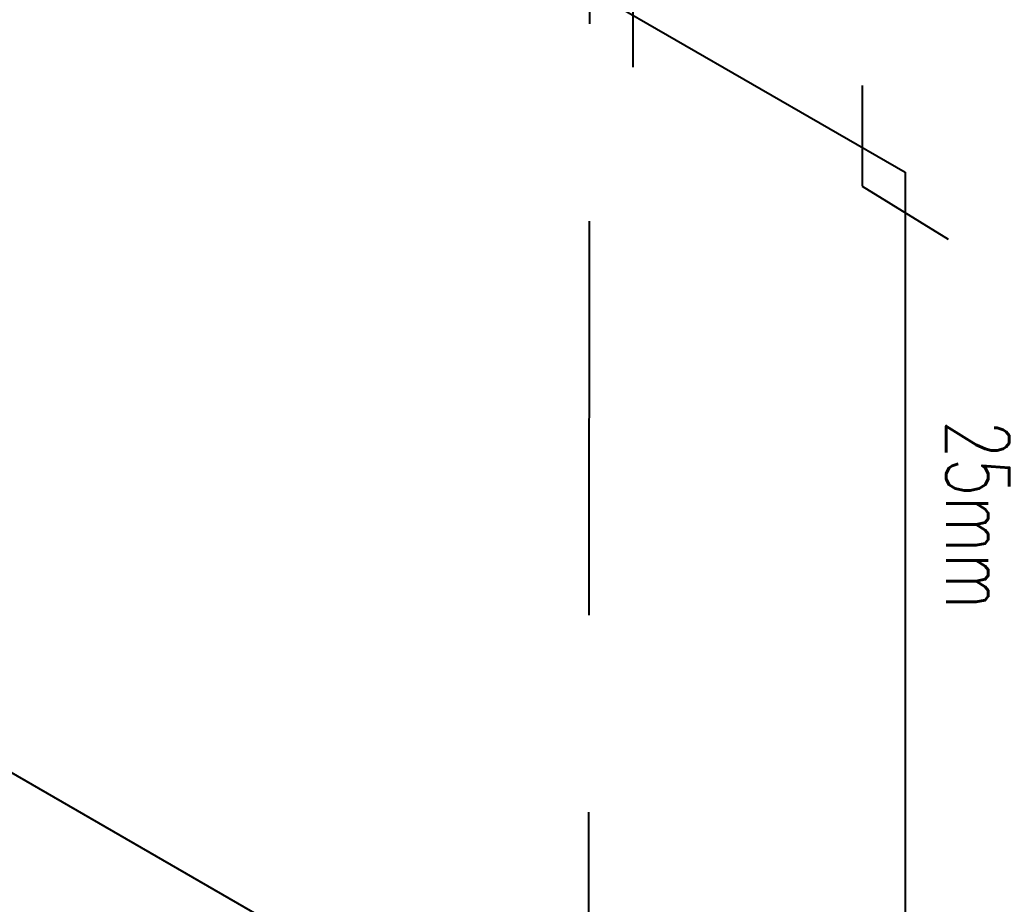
# Model space of a CAD drawing. Header units: millimetres. Extents: x 474.7 to 528.3, y 13.1 to 23.5.
# Drawn here: x 514.204 to 514.988, y 18.94 to 19.642 of the extents above; entities that cross this region are included whole.
import ezdxf

# ---------------------------------------------------------------- set-up
doc = ezdxf.new("R2010")
doc.units = ezdxf.units.MM
doc.header["$LTSCALE"] = 2.5
doc.linetypes.add('HIDDEN2', pattern=[0.1875, 0.125, -0.0625])
for name, color, linetype in [('EIXO', 253, 'Continuous'), ('I-AGUA FRIA', 5, 'Continuous'), ('I-ARQ', 8, 'Continuous'), ('I-CONEXAO', 1, 'Continuous'), ('I-NORMO_INST', 4, 'Continuous')]:
    doc.layers.add(name, color=color, linetype=linetype)
doc.styles.add('25', font='ROMANS.SHX', dxfattribs={"width": 0.7, "height": 0.05})

# ---------------------------------------------------------------- blocks, each defined once
blk = doc.blocks.new('*U36')
at = {"layer": 'EIXO', "linetype": 'HIDDEN2'}
blk.add_line((-0.00115, -0.0003, -2.96532), (0, 0.96404), dxfattribs=at)

msp = doc.modelspace()

# ---------------------------------------------------------------- linework, layer by layer
at = {"layer": 'I-AGUA FRIA'}
for p, q in [((511.16427, 21.68079, 5.21361), (514.90583, 19.5206, 5.21361)), ((514.90583, 19.5206, 5.21361), (514.90583, 18.55699, 5.21361))]:
    msp.add_line(p, q, dxfattribs=at)
at = {"layer": 'I-ARQ', "extrusion": (0, 0.816497, 0.57735)}
msp.add_line((514.98302, 18.59069, 20.09201), (510.77927, 21.01773, 16.65966), dxfattribs=at)
at = {"layer": 'I-CONEXAO', "elevation": 5.21361}
for points in [[(514.68973, 19.68402), (514.68973, 19.60402)], [(514.8718, 19.58955), (514.8718, 19.50955)], [(514.8718, 19.50955), (514.93986, 19.4675)]]:
    msp.add_lwpolyline(points, dxfattribs=at)

# ---------------------------------------------------------------- block references
at = {"layer": 'I-AGUA FRIA'}
msp.add_blockref('*U36', (514.6557, 18.70101, 5.21361), dxfattribs=at)

# ---------------------------------------------------------------- texts
at = {"layer": 'I-NORMO_INST', "style": '25', "width": 0.7}
msp.add_text('25mm', height=0.05, rotation=270, dxfattribs=at).set_placement((514.93832, 19.32389, 5.21361))

doc.saveas('drawing.dxf')
